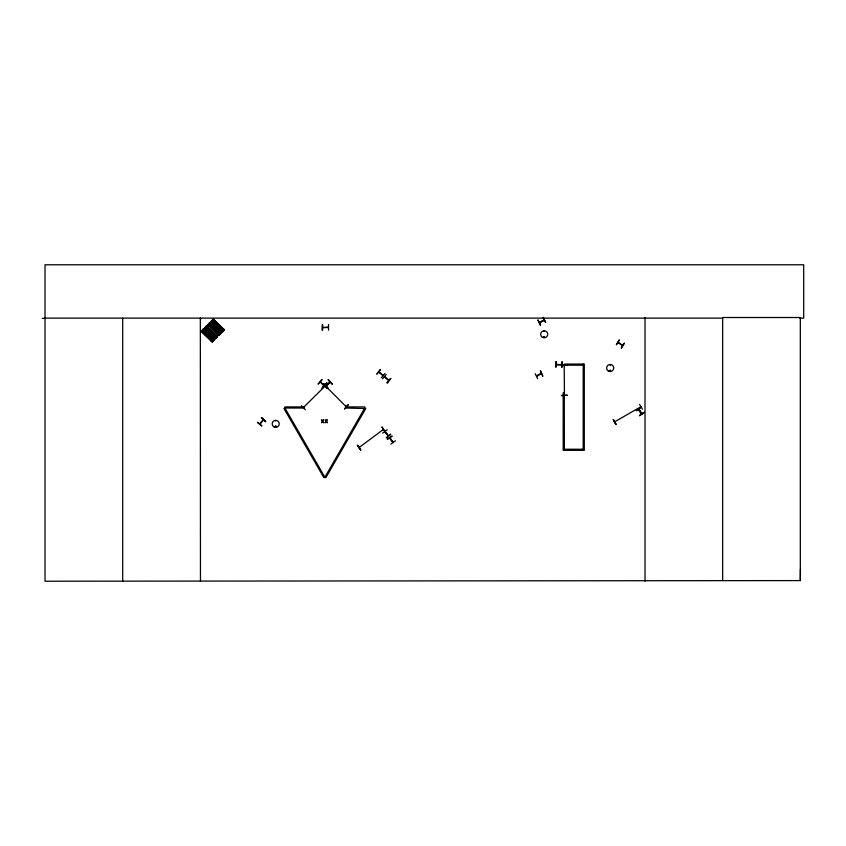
<?xml version="1.0" encoding="UTF-8"?>
<svg xmlns="http://www.w3.org/2000/svg" width="846" height="846" viewBox="0 0 846 846"><rect width="100%" height="100%" fill="white"/><g stroke="black" fill="none" stroke-linecap="round" stroke-linejoin="round"><path stroke-width="1.27" d="M799.745 318.128L803.7 318.128L803.7 264.787L45.028 264.787L45.028 581.213L800.327 580.589L800.443 569.147M383.016 375.656L378.797 372.081M382.551 375.328L383.143 375.508M383.101 375.444L378.881 371.817L379.188 372.462M385.067 377.136L384.708 376.787M539.283 322.516L544.306 319.915M540.985 374.059C542.91 372.124 534.439 376.47 537.136 376.036M359.127 447.545L359.624 447.164L359.37 447.671M320.444 382.413L320.296 381.863L323.944 385.469M622.751 345.485L618.14 342.313L618.511 342.884M564.43 365.461L564.208 365.588M564.43 395.209L564.197 364.954L564.166 365.546M543.893 331.283L544.242 331.188M543.661 336.793C544.845 338.633 544.56 335.566 543.83 336.581M609.617 370.654C611.034 369.004 610.463 372.282 609.67 370.791M610.326 365.123L610.241 365.377M610.262 370.284L609.966 370.992M640.93 406.715L614.778 421.742M614.831 422.038L615.254 421.53L614.756 421.816M640.972 406.905L640.485 407.201L640.845 406.736M539.875 322.453L544.401 320.095M541.472 373.763L536.639 376.29M388.42 435.912L384.877 431.502M388.388 435.838L385.067 431.375M345.834 406.366L324.875 385.332L325.414 385.501M641.659 413.969L638.667 409.231L641.659 413.927M304.042 407.201L303.513 407.307M326.101 385.924L329.993 381.906M329.676 382.307L330.268 382.096L326.27 386.072M275.521 420.737L275.796 421.065M276.018 426.691L275.627 426.151L275.532 426.849M544.486 337.11L543.819 336.835L544.56 336.835M393.221 442.31L389.943 437.868M322.59 327.349L323.098 327.603M263.508 419.923L259.817 424.026M326.144 385.882L326.746 385.617M212.97 340.293L213.033 340.843M223.058 330.723L222.509 330.67M616.396 344.671L619.378 339.859L616.427 344.692M622.349 345.168L622.667 345.39M328.248 327.55L327.656 327.571M384.951 373.467L381.303 377.781M382.487 378.807L386.188 374.524M384.74 376.84L388.674 380.584M387.257 382.889L390.715 378.405L387.246 382.878M387.056 382.709L390.757 378.448M263.402 419.669L263.191 420.219M263.328 419.711L259.669 423.846L260.272 423.539M259.849 423.973L263.54 419.796M261.816 425.834L257.385 422.302L261.795 425.866M206.456 326.027L217.655 336.475L215.381 338.812L204.446 328.089L206.72 325.752M209.353 323.13L210.051 322.421L220.996 333.134L218.712 335.481L207.767 324.769L209.903 322.59L220.838 333.292L209.998 322.474M202.48 332.256L204.457 330.226M205.705 329.031L207.682 327.011M209.036 325.699L211.014 323.68M212.314 322.421L214.292 320.401M203.22 332.975L205.197 330.955M206.445 329.76L208.423 327.74M209.776 326.429L211.754 324.399M213.055 323.151L215.032 321.131M204.33 334.064L206.308 332.044M207.556 330.839L209.533 328.819M210.887 327.508L212.864 325.488M214.165 324.24L216.142 322.21M205.324 335.027L207.291 333.007M208.539 331.812L210.517 329.792M211.87 328.481L213.848 326.461M215.148 325.202L217.126 323.183M206.435 336.116L208.412 334.096M209.649 332.901L211.627 330.881M212.981 329.57L214.958 327.55M216.259 326.292L218.236 324.272M211.193 340.779L213.171 338.76M214.419 337.554L216.396 335.534M217.75 334.223L219.727 332.203M221.028 330.955L223.006 328.925M211.267 341.509L213.827 338.738M214.493 338.294L217.041 335.513M217.739 334.879L220.372 332.182M221.018 331.6L223.651 328.904M215.751 337.205L216.449 337.332M217.824 334.963L220.457 332.267M221.102 331.685L223.735 328.988M224.264 329.855L221.99 332.203L211.045 321.491L213.319 319.143L224.222 329.908M326.196 383.904C313.538 397.726 335.428 373.53 322.95 387.267M322.241 387.933L326.926 383.249M303.83 406.989L303.471 407.434L325.012 386.167M330.173 382.085L326.345 385.998M305.332 409.707L301.324 405.72M324.081 386.051L320.37 381.937M359.55 447.196L383.397 429.451L383.143 429.958M382.667 433.099L387.225 429.747M390.651 434.347L386.262 437.911L390.609 434.284M391.962 436.113L387.288 439.296L392.015 436.176M390.863 444.087L395.442 440.766M639.46 415.481L644.208 412.404M639.576 415.65L644.166 412.34L639.587 415.682M639.544 404.356L642.442 409.21M615.92 424.533L613.329 419.489L615.941 424.512M535.169 373.689L537.686 378.754M543.957 320.348L539.378 322.686M328.121 327.497L322.664 327.571L328.121 327.18M561.691 364.605L556.213 364.393M638.857 409.126L641.881 413.747M328.491 324.504L328.586 330.151M556.171 364.615L567.127 364.933L561.469 364.658M561.469 364.89L567.127 364.859M561.829 367.28L562.072 361.623L561.903 367.28M42.3 318.35L45.028 318.35M45.028 318.128L722.674 318.128M556.277 364.615L561.839 364.647M583.201 365.176L564.356 365.176L564.356 364.076L584.3 364.076L584.3 450.336L563.203 450.336L563.203 392.83L564.303 392.83L564.356 450.336M564.356 449.237L583.201 449.237M622.508 345.623L618.056 342.535M384.676 376.83L388.938 380.436M388.145 435.976L384.93 431.608M261.414 417.787L265.633 421.551M213.171 319.312L224.116 330.014L213.023 319.46M212.928 319.555L223.957 330.173M212.78 319.703L223.83 330.3M212.674 319.809L223.704 330.426M212.632 319.862L223.587 330.564M223.429 330.723L222.826 331.336M211.733 320.793L222.688 331.495M211.606 320.92L222.53 331.653M211.437 321.089L222.424 331.759M211.352 321.184L222.255 331.939M222.17 332.023L211.204 321.332L222.043 332.15M209.734 322.738L220.679 333.451M209.649 322.823L220.563 333.578M209.522 322.961L220.436 333.705M209.364 323.13L220.298 333.842M208.465 324.06L219.4 334.783M219.357 334.815L208.328 324.198L219.146 335.037M208.084 324.452L219.103 335.09M218.977 335.206L207.947 324.589L218.85 335.344M206.329 326.154L217.348 336.782M206.287 326.196L217.115 337.015M206.064 326.419L217.105 337.036M206.033 326.461L216.967 337.173M216.819 337.321L216.216 337.945M205.134 327.391L216.026 338.146M204.996 327.529L215.92 338.263M204.869 327.656L215.772 338.421M204.7 327.836L215.698 338.495M204.616 327.92L215.54 338.654M204.489 328.047L215.519 338.675M203.336 329.136L214.281 339.849M203.188 329.295L214.133 340.007M203.114 329.369L214.006 340.134M202.977 329.506L213.879 340.261M202.85 329.633L213.752 340.388L202.797 329.686M213.594 340.547L212.991 341.16M201.908 330.606L212.854 341.329M201.782 330.754L212.684 341.498M201.612 330.923L212.6 341.594M201.517 331.019L212.431 341.763M201.369 331.167L212.335 341.858M328.163 379.96L332.182 383.925M346.374 406.556L345.972 406.154L346.236 406.693M357.424 445.408L360.83 449.924M613.265 419.531L616.152 424.396M543.312 317.356L545.649 322.516L543.121 317.451M540.594 325.128L538.035 320.095L540.372 325.245M537.961 320.126L540.562 325.15M322.453 324.631L322.569 330.278M800.327 580.589L800.327 317.514L722.674 317.514L722.674 580.589M645.012 317.514L645.012 581.213M583.201 364.076L583.201 450.336M200.735 318.36L200.735 318.984M200.343 318.128L200.46 581.213M122.691 318.128L122.691 581.213M206.255 334.413C207.048 336.803 208.105 332.7 206.255 334.413M209.48 331.188C210.273 333.578 211.32 329.475 209.48 331.188M212.811 327.857C213.604 330.247 214.651 326.144 212.811 327.857M216.079 324.578C216.883 326.968 217.93 322.865 216.079 324.578M275.193 426.373C275.859 428.467 276.822 424.904 275.193 426.373M389.699 437.974L392.999 442.49L389.657 437.995M364.795 408.026L324.885 477.165L325.837 477.715L365.747 408.576L345.951 408.026L345.951 406.926L364.795 406.926L364.795 408.026M323.362 419.806L322.633 420.98L321.469 419.806L322.389 421.297L321.438 422.789L322.612 421.594L323.796 422.789L322.855 421.276L323.362 419.806M327.032 419.806L326.302 420.98L325.139 419.806L326.059 421.297L325.107 422.789L326.281 421.594L327.465 422.789L326.524 421.276L327.032 419.806M219.431 333.662L219.579 334.297L219.431 333.662M624.295 343.233L621.355 348.076L624.295 343.233M380.383 369.554L376.946 374.048L380.383 369.554M261.573 417.617L265.581 421.615L261.573 417.617M203.495 328.978L201.221 331.325L212.177 342.017L214.44 339.69L203.442 329.031M321.956 379.706L318.202 383.957L321.956 379.706M323.151 383.883L326.958 388.081L323.151 383.883M324.166 384.01L327.962 388.208L324.134 384.031M328.354 379.759L332.161 383.957L328.354 379.759M348.33 404.652L344.586 408.893L348.33 404.652M357.477 445.366L360.639 450.061L357.477 445.366M382.001 427.082L385.163 431.788L381.98 427.103M640.919 407.328L636.351 410.67L640.919 407.328M638.571 409.327L641.511 414.054L638.571 409.327M284.933 408.026L283.981 408.576L323.881 477.683L324.832 477.133L284.933 408.026L284.933 406.926L303.777 406.926L303.777 408.026L284.933 408.026M540.478 370.96L542.783 376.132L540.478 370.96M322.527 324.621L322.337 330.289L322.527 324.621M556.139 361.665L555.885 367.312L556.055 361.665M567.127 395.209L561.469 395.558L567.127 395.209M608.39 371.077A3.532 3.532 0 0 0 613.699 368.01A3.532 3.532 0 0 0 608.39 364.954A3.532 3.532 0 0 0 608.39 371.077M542.423 337.353A3.532 3.532 0 0 0 547.732 334.297A3.532 3.532 0 0 0 542.423 331.23A3.532 3.532 0 0 0 542.423 337.353M273.967 426.923A3.521 3.521 0 0 0 279.243 423.878A3.521 3.521 0 0 0 273.967 420.822A3.521 3.521 0 0 0 273.967 426.923"/></g></svg>
